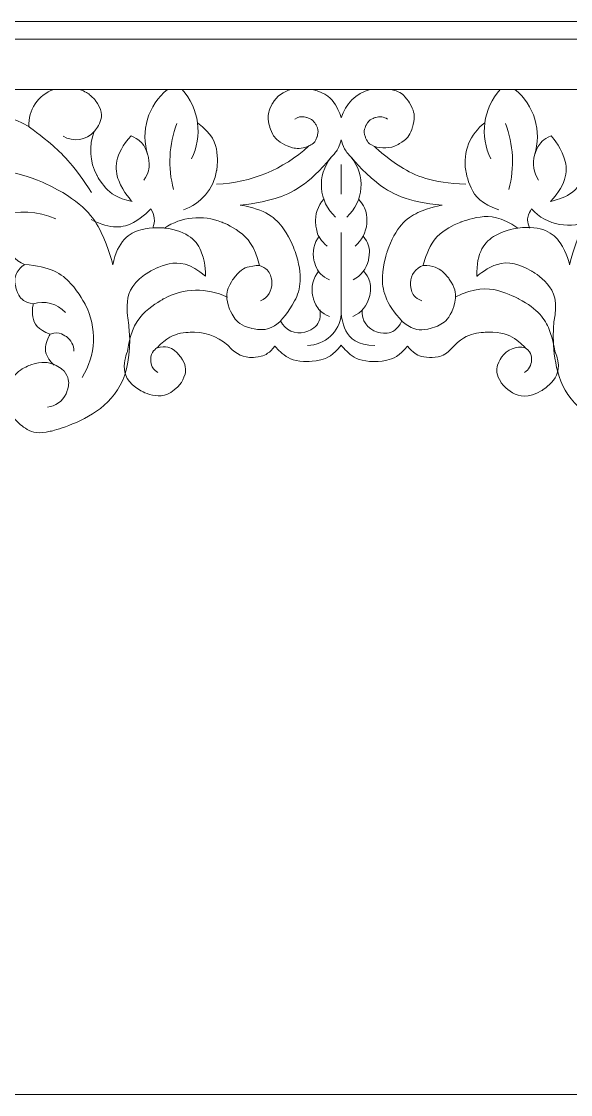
# Model space of a CAD drawing. Header units: millimetres. Extents: x 4883 to 5129, y 4651 to 4911.
# Drawn here: x 4949 to 5011.4, y 4789.2 to 4911.2 of the extents above; entities that cross this region are included whole.
import ezdxf

# ---------------------------------------------------------------- set-up
doc = ezdxf.new("R2010")
doc.units = ezdxf.units.MM
doc.header["$MEASUREMENT"] = 0
doc.layers.add('Layer 1', color=18, linetype='Continuous', true_color=0x000000)

msp = doc.modelspace()

# ---------------------------------------------------------------- linework, layer by layer
at = {"layer": 'Layer 1', "color": 1, "lineweight": 9, "true_color": 0xff0000}
for points, knots in [([(4883.34, 4911.2), (4883.34, 4911.2), (5127.34, 4911.2), (5127.34, 4911.2), (5127.34, 4911.2), (5127.34, 4911.2), (5127.34, 4880.7), (5127.34, 4850.2), (5127.34, 4789.2), (5127.34, 4789.2), (5127.34, 4789.2), (5127.34, 4789.2), (5066.34, 4789.2), (5005.34, 4789.2), (4883.34, 4789.2), (4883.34, 4789.2), (4883.34, 4789.2), (4883.34, 4789.2), (4883.34, 4819.7), (4883.34, 4850.2), (4883.34, 4911.2), (4883.34, 4911.2)], [0, 0, 0, 0, 0.142857, 0.142857, 0.142857, 0.285714, 0.285714, 0.285714, 0.428571, 0.428571, 0.428571, 0.571429, 0.571429, 0.571429, 0.714286, 0.714286, 0.714286, 0.857143, 0.857143, 0.857143, 1, 1, 1, 1]), ([(5085.34, 4834.1), (5085.34, 4834.1), (5085.34, 4909.2), (5085.34, 4909.2), (5085.34, 4909.2), (5085.34, 4909.2), (5035.34, 4909.2), (4985.34, 4909.2), (4885.34, 4909.2), (4885.34, 4909.2), (4885.34, 4909.2), (4885.34, 4909.2), (4885.34, 4890.43), (4885.34, 4871.65), (4885.34, 4834.1), (4885.34, 4834.1), (4885.34, 4834.1), (4885.34, 4834.1), (4886.77, 4834.1), (4888.2, 4834.1), (4891.06, 4834.1), (4891.06, 4834.1), (4891.06, 4834.1), (4891.06, 4834.1), (4891.06, 4851.44), (4891.06, 4868.79), (4891.06, 4903.48), (4891.06, 4903.48), (4891.06, 4903.48), (4891.06, 4903.48), (4938.2, 4903.48), (4985.34, 4903.48), (5079.61, 4903.48), (5079.61, 4903.48), (5079.61, 4903.48), (5079.61, 4903.48), (5079.61, 4886.13), (5079.61, 4868.79), (5079.61, 4834.1), (5079.61, 4834.1), (5079.61, 4834.1), (5079.61, 4834.1), (5081.04, 4834.1), (5082.47, 4834.1), (5085.34, 4834.1), (5085.34, 4834.1)], [0, 0, 0, 0, 0.066667, 0.066667, 0.066667, 0.133333, 0.133333, 0.133333, 0.2, 0.2, 0.2, 0.266667, 0.266667, 0.266667, 0.333333, 0.333333, 0.333333, 0.4, 0.4, 0.4, 0.466667, 0.466667, 0.466667, 0.533333, 0.533333, 0.533333, 0.6, 0.6, 0.6, 0.666667, 0.666667, 0.666667, 0.733333, 0.733333, 0.733333, 0.8, 0.8, 0.8, 0.866667, 0.866667, 0.866667, 0.933333, 0.933333, 0.933333, 1, 1, 1, 1]), ([(4953.71, 4898.17), (4954.86, 4897.46), (4956.36, 4897.68), (4957.25, 4898.69), (4957.25, 4898.69), (4957.7, 4899.2), (4957.94, 4899.83), (4958.17, 4900.46), (4958.19, 4901.21), (4957.35, 4902.27), (4957.35, 4902.27), (4957.11, 4902.55), (4956.84, 4902.79), (4956.56, 4903.03), (4956.26, 4903.24), (4955.57, 4903.48)], [0, 0, 0, 0, 0.166667, 0.166667, 0.166667, 0.333333, 0.333333, 0.333333, 0.5, 0.5, 0.5, 0.666667, 0.666667, 0.666667, 1, 1, 1, 1]), ([(4979.69, 4903.48), (4978.78, 4903.27), (4978, 4902.7), (4977.53, 4901.89), (4977.53, 4901.89), (4977.3, 4901.49), (4977.15, 4901.05), (4977, 4900.6), (4976.94, 4900.12), (4977.21, 4899.23), (4977.21, 4899.23), (4977.35, 4898.78), (4977.57, 4898.37), (4977.79, 4897.96), (4978.1, 4897.59), (4978.94, 4897.17), (4978.94, 4897.17), (4979.36, 4896.96), (4979.81, 4896.85), (4980.26, 4896.73), (4980.74, 4896.7), (4981.62, 4897.03)], [0, 0, 0, 0, 0.125, 0.125, 0.125, 0.25, 0.25, 0.25, 0.375, 0.375, 0.375, 0.5, 0.5, 0.5, 0.625, 0.625, 0.625, 0.75, 0.75, 0.75, 1, 1, 1, 1]), ([(4988.64, 4903.48), (4987.04, 4903.06), (4985.78, 4901.83), (4985.34, 4900.24), (4985.34, 4900.24), (4985.11, 4901.04), (4984.69, 4901.74), (4984.26, 4902.45), (4983.63, 4903.06), (4982.03, 4903.48)], [0, 0, 0, 0, 0.25, 0.25, 0.25, 0.5, 0.5, 0.5, 1, 1, 1, 1]), ([(4989.05, 4897.03), (4989.93, 4896.7), (4990.9, 4896.76), (4991.73, 4897.17), (4991.73, 4897.17), (4992.15, 4897.38), (4992.51, 4897.67), (4992.88, 4897.96), (4993.19, 4898.33), (4993.46, 4899.23), (4993.46, 4899.23), (4993.59, 4899.67), (4993.63, 4900.14), (4993.67, 4900.6), (4993.61, 4901.09), (4993.14, 4901.89), (4993.14, 4901.89), (4992.91, 4902.29), (4992.59, 4902.64), (4992.28, 4902.99), (4991.89, 4903.27), (4990.98, 4903.48)], [0, 0, 0, 0, 0.125, 0.125, 0.125, 0.25, 0.25, 0.25, 0.375, 0.375, 0.375, 0.5, 0.5, 0.5, 0.625, 0.625, 0.625, 0.75, 0.75, 0.75, 1, 1, 1, 1]), ([(4951.92, 4867.36), (4952.85, 4867.45), (4953.66, 4868.03), (4954.05, 4868.88), (4954.05, 4868.88), (4954.24, 4869.3), (4954.32, 4869.76), (4954.4, 4870.22), (4954.36, 4870.72), (4953.82, 4871.48), (4953.82, 4871.48), (4953.3, 4871.92), (4952.68, 4872.19), (4952.06, 4872.47), (4951.35, 4872.6), (4950.06, 4872.16), (4950.06, 4872.16), (4949.41, 4871.94), (4948.85, 4871.56), (4948.29, 4871.18), (4947.8, 4870.64), (4947.5, 4869.32), (4947.5, 4869.32), (4947.35, 4868.65), (4947.37, 4867.97), (4947.4, 4867.29), (4947.6, 4866.6), (4948.57, 4865.64), (4948.57, 4865.64), (4949.05, 4865.16), (4949.64, 4864.82), (4950.23, 4864.49), (4950.93, 4864.29), (4952.25, 4864.61), (4952.25, 4864.61), (4955.12, 4865.23), (4957.52, 4866.89), (4959.91, 4868.55), (4961.84, 4871.24), (4961.14, 4877.07), (4961.14, 4877.07), (4960.89, 4878.2), (4961.02, 4879.34), (4961.15, 4880.49), (4961.66, 4881.65), (4963.65, 4882.82), (4963.65, 4882.82), (4964.64, 4883.41), (4965.77, 4883.64), (4966.9, 4883.88), (4968.16, 4883.76), (4969.9, 4882.23), (4969.9, 4882.23), (4969.95, 4883.62), (4969.47, 4884.9), (4968.99, 4886.19), (4967.98, 4887.38), (4965.23, 4887.72), (4965.23, 4887.72), (4963.86, 4887.89), (4962.54, 4887.52), (4961.22, 4887.16), (4959.94, 4886.25), (4959.36, 4883.55), (4959.36, 4883.55), (4958.91, 4885.46), (4958.05, 4887.22), (4957.2, 4888.98), (4955.94, 4890.6), (4952.46, 4892.41), (4952.46, 4892.41), (4950.72, 4893.31), (4948.82, 4893.82), (4946.93, 4894.32), (4944.88, 4894.43), (4941.24, 4892.98), (4941.24, 4892.98), (4940.95, 4894.11), (4941.03, 4895.27), (4941.1, 4896.43), (4941.53, 4897.63), (4943.41, 4899), (4943.41, 4899), (4944.35, 4899.69), (4945.46, 4900.06), (4946.56, 4900.43), (4947.83, 4900.48), (4949.81, 4899.25), (4949.81, 4899.25), (4951.22, 4898.23), (4952.54, 4897.09), (4953.85, 4895.95), (4955.06, 4894.68), (4956.96, 4891.75)], [0, 0, 0, 0, 0.03125, 0.03125, 0.03125, 0.0625, 0.0625, 0.0625, 0.09375, 0.09375, 0.09375, 0.125, 0.125, 0.125, 0.15625, 0.15625, 0.15625, 0.1875, 0.1875, 0.1875, 0.21875, 0.21875, 0.21875, 0.25, 0.25, 0.25, 0.28125, 0.28125, 0.28125, 0.3125, 0.3125, 0.3125, 0.34375, 0.34375, 0.34375, 0.375, 0.375, 0.375, 0.40625, 0.40625, 0.40625, 0.4375, 0.4375, 0.4375, 0.46875, 0.46875, 0.46875, 0.5, 0.5, 0.5, 0.53125, 0.53125, 0.53125, 0.5625, 0.5625, 0.5625, 0.59375, 0.59375, 0.59375, 0.625, 0.625, 0.625, 0.65625, 0.65625, 0.65625, 0.6875, 0.6875, 0.6875, 0.71875, 0.71875, 0.71875, 0.75, 0.75, 0.75, 0.78125, 0.78125, 0.78125, 0.8125, 0.8125, 0.8125, 0.84375, 0.84375, 0.84375, 0.875, 0.875, 0.875, 0.90625, 0.90625, 0.90625, 0.9375, 0.9375, 0.9375, 1, 1, 1, 1]), ([(4967.4, 4889.78), (4969.39, 4890.46), (4970.84, 4892.18), (4971.17, 4894.26), (4971.17, 4894.26), (4971.34, 4895.29), (4971.21, 4896.33), (4971.09, 4897.37), (4970.67, 4898.42), (4969, 4899.69)], [0, 0, 0, 0, 0.25, 0.25, 0.25, 0.5, 0.5, 0.5, 1, 1, 1, 1]), ([(4971.17, 4892.7), (4975.06, 4892.86), (4978.76, 4894.39), (4981.62, 4897.03), (4981.62, 4897.03), (4981.84, 4897.12), (4982.04, 4897.26), (4982.24, 4897.39), (4982.41, 4897.58), (4982.58, 4898.03), (4982.58, 4898.03), (4982.66, 4898.25), (4982.69, 4898.49), (4982.73, 4898.73), (4982.71, 4898.98), (4982.5, 4899.41), (4982.5, 4899.41), (4982.39, 4899.62), (4982.24, 4899.81), (4982.09, 4899.99), (4981.89, 4900.15), (4981.43, 4900.29), (4981.43, 4900.29), (4981.2, 4900.35), (4980.96, 4900.37), (4980.72, 4900.39), (4980.48, 4900.36), (4980.06, 4900.11)], [0, 0, 0, 0, 0.1, 0.1, 0.1, 0.2, 0.2, 0.2, 0.3, 0.3, 0.3, 0.4, 0.4, 0.4, 0.5, 0.5, 0.5, 0.6, 0.6, 0.6, 0.7, 0.7, 0.7, 0.8, 0.8, 0.8, 1, 1, 1, 1]), ([(4990.61, 4900.11), (4990.2, 4900.36), (4989.7, 4900.42), (4989.24, 4900.29), (4989.24, 4900.29), (4989.01, 4900.22), (4988.8, 4900.11), (4988.58, 4899.99), (4988.39, 4899.83), (4988.17, 4899.41), (4988.17, 4899.41), (4988.07, 4899.19), (4988, 4898.96), (4987.94, 4898.73), (4987.93, 4898.48), (4988.1, 4898.03), (4988.1, 4898.03), (4988.18, 4897.8), (4988.31, 4897.6), (4988.44, 4897.39), (4988.61, 4897.21), (4989.05, 4897.03), (4989.05, 4897.03), (4990.48, 4895.71), (4992.12, 4894.67), (4993.76, 4893.63), (4995.61, 4892.86), (4999.5, 4892.7)], [0, 0, 0, 0, 0.1, 0.1, 0.1, 0.2, 0.2, 0.2, 0.3, 0.3, 0.3, 0.4, 0.4, 0.4, 0.5, 0.5, 0.5, 0.6, 0.6, 0.6, 0.7, 0.7, 0.7, 0.8, 0.8, 0.8, 1, 1, 1, 1]), ([(5001.67, 4899.69), (5000, 4898.42), (4999.16, 4896.33), (4999.5, 4894.26), (4999.5, 4894.26), (4999.67, 4893.22), (5000.11, 4892.27), (5000.56, 4891.32), (5001.28, 4890.46), (5003.27, 4889.78)], [0, 0, 0, 0, 0.25, 0.25, 0.25, 0.5, 0.5, 0.5, 1, 1, 1, 1]), ([(4957.25, 4898.69), (4956.62, 4897.07), (4956.73, 4895.25), (4957.55, 4893.72), (4957.55, 4893.72), (4957.97, 4892.95), (4958.54, 4892.3), (4959.11, 4891.64), (4959.84, 4891.09), (4961.55, 4890.74), (4961.55, 4890.74), (4960.55, 4891.77), (4960.04, 4893.11), (4959.53, 4894.44), (4959.51, 4896.08), (4961.46, 4898.2), (4961.46, 4898.2), (4961.92, 4897.99), (4962.32, 4897.69), (4962.73, 4897.38), (4963.07, 4896.98), (4963.35, 4896.01), (4963.35, 4896.01), (4963.49, 4895.53), (4963.51, 4895.02), (4963.54, 4894.52), (4963.46, 4894), (4962.89, 4893.16)], [0, 0, 0, 0, 0.1, 0.1, 0.1, 0.2, 0.2, 0.2, 0.3, 0.3, 0.3, 0.4, 0.4, 0.4, 0.5, 0.5, 0.5, 0.6, 0.6, 0.6, 0.7, 0.7, 0.7, 0.8, 0.8, 0.8, 1, 1, 1, 1]), ([(5007.78, 4893.16), (5007.21, 4894), (5007.05, 4895.04), (5007.32, 4896.01), (5007.32, 4896.01), (5007.46, 4896.5), (5007.7, 4896.94), (5007.94, 4897.38), (5008.29, 4897.78), (5009.21, 4898.2), (5009.21, 4898.2), (5010.19, 4897.14), (5010.66, 4895.79), (5011.14, 4894.45), (5011.12, 4892.81), (5009.13, 4890.74), (5009.13, 4890.74), (5009.98, 4890.92), (5010.77, 4891.28), (5011.56, 4891.64), (5012.29, 4892.18), (5013.12, 4893.72), (5013.12, 4893.72), (5013.53, 4894.48), (5013.76, 4895.32), (5014, 4896.16), (5014.05, 4897.07), (5013.42, 4898.69)], [0, 0, 0, 0, 0.1, 0.1, 0.1, 0.2, 0.2, 0.2, 0.3, 0.3, 0.3, 0.4, 0.4, 0.4, 0.5, 0.5, 0.5, 0.6, 0.6, 0.6, 0.7, 0.7, 0.7, 0.8, 0.8, 0.8, 1, 1, 1, 1]), ([(4984.7, 4888.97), (4982.75, 4890.73), (4982.54, 4893.72), (4984.2, 4895.76), (4984.2, 4895.76), (4984.47, 4896.03), (4984.7, 4896.34), (4984.93, 4896.65), (4985.13, 4896.99), (4985.34, 4897.73), (4985.34, 4897.73), (4985.44, 4897.36), (4985.59, 4897), (4985.74, 4896.65), (4985.93, 4896.31), (4986.47, 4895.76), (4986.47, 4895.76), (4987.76, 4894.19), (4989.34, 4892.92), (4990.92, 4891.65), (4992.79, 4890.67), (4996.83, 4890.32), (4996.83, 4890.32), (4995.38, 4890.09), (4994.06, 4889.47), (4992.73, 4888.85), (4991.53, 4887.83), (4990.58, 4885.05), (4990.58, 4885.05), (4990.11, 4883.66), (4990.04, 4882.2), (4989.97, 4880.74), (4990.3, 4879.2), (4992.31, 4877.06), (4992.31, 4877.06), (4992.76, 4876.68), (4993.29, 4876.42), (4993.83, 4876.16), (4994.44, 4876.02), (4995.58, 4876.33), (4995.58, 4876.33), (4996.16, 4876.48), (4996.67, 4876.77), (4997.19, 4877.05), (4997.65, 4877.47), (4998.06, 4878.59), (4998.06, 4878.59), (4998.26, 4879.15), (4998.33, 4879.73), (4998.39, 4880.32), (4998.3, 4880.94), (4997.62, 4881.92), (4997.62, 4881.92), (4997.28, 4882.4), (4996.84, 4882.79), (4996.39, 4883.18), (4995.83, 4883.46), (4994.65, 4883.46), (4994.65, 4883.46), (4994.91, 4884.58), (4995.45, 4885.6), (4995.99, 4886.63), (4996.79, 4887.55), (4998.93, 4888.4), (4998.93, 4888.4), (5000.01, 4888.82), (5001.15, 4888.97), (5002.3, 4889.12), (5003.51, 4888.99), (5005.44, 4887.72)], [0, 0, 0, 0, 0.041667, 0.041667, 0.041667, 0.083333, 0.083333, 0.083333, 0.125, 0.125, 0.125, 0.166667, 0.166667, 0.166667, 0.208333, 0.208333, 0.208333, 0.25, 0.25, 0.25, 0.291667, 0.291667, 0.291667, 0.333333, 0.333333, 0.333333, 0.375, 0.375, 0.375, 0.416667, 0.416667, 0.416667, 0.458333, 0.458333, 0.458333, 0.5, 0.5, 0.5, 0.541667, 0.541667, 0.541667, 0.583333, 0.583333, 0.583333, 0.625, 0.625, 0.625, 0.666667, 0.666667, 0.666667, 0.708333, 0.708333, 0.708333, 0.75, 0.75, 0.75, 0.791667, 0.791667, 0.791667, 0.833333, 0.833333, 0.833333, 0.875, 0.875, 0.875, 0.916667, 0.916667, 0.916667, 1, 1, 1, 1]), ([(4965.23, 4887.72), (4967.16, 4888.99), (4969.59, 4889.24), (4971.74, 4888.4), (4971.74, 4888.4), (4972.81, 4887.97), (4973.75, 4887.3), (4974.69, 4886.63), (4975.49, 4885.71), (4976.03, 4883.46), (4976.03, 4883.46), (4975.43, 4883.46), (4974.86, 4883.32), (4974.28, 4883.17), (4973.73, 4882.89), (4973.05, 4881.92), (4973.05, 4881.92), (4972.71, 4881.43), (4972.5, 4880.88), (4972.28, 4880.32), (4972.2, 4879.7), (4972.61, 4878.59), (4972.61, 4878.59), (4972.81, 4878.03), (4973.15, 4877.54), (4973.48, 4877.05), (4973.94, 4876.63), (4975.09, 4876.33), (4975.09, 4876.33), (4975.66, 4876.17), (4976.25, 4876.17), (4976.85, 4876.16), (4977.46, 4876.3), (4978.36, 4877.06), (4978.36, 4877.06), (4979.37, 4878.13), (4980.04, 4879.44), (4980.71, 4880.74), (4981.04, 4882.28), (4980.09, 4885.05), (4980.09, 4885.05), (4979.62, 4886.44), (4978.78, 4887.64), (4977.94, 4888.85), (4976.74, 4889.86), (4973.84, 4890.32), (4973.84, 4890.32), (4975.86, 4890.5), (4977.81, 4891.07), (4979.75, 4891.65), (4981.62, 4892.63), (4984.2, 4895.76)], [0, 0, 0, 0, 0.055556, 0.055556, 0.055556, 0.111111, 0.111111, 0.111111, 0.166667, 0.166667, 0.166667, 0.222222, 0.222222, 0.222222, 0.277778, 0.277778, 0.277778, 0.333333, 0.333333, 0.333333, 0.388889, 0.388889, 0.388889, 0.444444, 0.444444, 0.444444, 0.5, 0.5, 0.5, 0.555556, 0.555556, 0.555556, 0.611111, 0.611111, 0.611111, 0.666667, 0.666667, 0.666667, 0.722222, 0.722222, 0.722222, 0.777778, 0.777778, 0.777778, 0.833333, 0.833333, 0.833333, 0.888889, 0.888889, 0.888889, 1, 1, 1, 1]), ([(5029.43, 4892.98), (5025.79, 4894.43), (5021.69, 4894.22), (5018.21, 4892.41), (5018.21, 4892.41), (5016.47, 4891.5), (5014.97, 4890.24), (5013.47, 4888.98), (5012.21, 4887.37), (5011.31, 4883.55), (5011.31, 4883.55), (5011.02, 4884.9), (5010.24, 4886.03), (5009.45, 4887.16), (5008.18, 4888.06), (5005.44, 4887.72), (5005.44, 4887.72), (5004.06, 4887.55), (5002.87, 4886.87), (5001.68, 4886.19), (5000.67, 4885), (5000.77, 4882.23), (5000.77, 4882.23), (5001.64, 4883), (5002.7, 4883.44), (5003.77, 4883.88), (5005.03, 4884), (5007.02, 4882.82), (5007.02, 4882.82), (5008.02, 4882.24), (5008.77, 4881.36), (5009.52, 4880.49), (5010.02, 4879.33), (5009.53, 4877.07), (5009.53, 4877.07), (5009.19, 4874.15), (5009.97, 4871.35), (5010.76, 4868.55), (5012.68, 4865.85), (5018.42, 4864.61), (5018.42, 4864.61), (5019.08, 4864.45), (5019.76, 4864.47), (5020.44, 4864.49), (5021.14, 4864.68), (5022.1, 4865.64), (5022.1, 4865.64), (5022.59, 4866.12), (5022.93, 4866.71), (5023.27, 4867.29), (5023.48, 4867.99), (5023.17, 4869.32), (5023.17, 4869.32), (5023.02, 4869.98), (5022.7, 4870.58), (5022.39, 4871.18), (5021.9, 4871.72), (5020.61, 4872.16), (5020.61, 4872.16), (5019.97, 4872.38), (5019.29, 4872.43), (5018.61, 4872.47), (5017.9, 4872.35), (5016.85, 4871.48), (5016.85, 4871.48), (5016.58, 4871.1), (5016.43, 4870.66), (5016.27, 4870.22), (5016.23, 4869.73), (5016.62, 4868.88), (5016.62, 4868.88), (5016.82, 4868.45), (5017.12, 4868.1), (5017.42, 4867.74), (5017.82, 4867.45), (5018.75, 4867.36)], [0, 0, 0, 0, 0.038462, 0.038462, 0.038462, 0.076923, 0.076923, 0.076923, 0.115385, 0.115385, 0.115385, 0.153846, 0.153846, 0.153846, 0.192308, 0.192308, 0.192308, 0.230769, 0.230769, 0.230769, 0.269231, 0.269231, 0.269231, 0.307692, 0.307692, 0.307692, 0.346154, 0.346154, 0.346154, 0.384615, 0.384615, 0.384615, 0.423077, 0.423077, 0.423077, 0.461538, 0.461538, 0.461538, 0.5, 0.5, 0.5, 0.538462, 0.538462, 0.538462, 0.576923, 0.576923, 0.576923, 0.615385, 0.615385, 0.615385, 0.653846, 0.653846, 0.653846, 0.692308, 0.692308, 0.692308, 0.730769, 0.730769, 0.730769, 0.769231, 0.769231, 0.769231, 0.807692, 0.807692, 0.807692, 0.846154, 0.846154, 0.846154, 0.884615, 0.884615, 0.884615, 0.923077, 0.923077, 0.923077, 1, 1, 1, 1]), ([(4983.35, 4891.01), (4982.68, 4890.25), (4982.35, 4889.25), (4982.43, 4888.24), (4982.43, 4888.24), (4982.46, 4887.74), (4982.6, 4887.25), (4982.74, 4886.76), (4982.99, 4886.3), (4983.76, 4885.65)], [0, 0, 0, 0, 0.25, 0.25, 0.25, 0.5, 0.5, 0.5, 1, 1, 1, 1]), ([(4986.91, 4885.65), (4987.69, 4886.3), (4988.17, 4887.23), (4988.25, 4888.24), (4988.25, 4888.24), (4988.28, 4888.75), (4988.22, 4889.25), (4988.15, 4889.75), (4987.99, 4890.25), (4987.32, 4891.01)], [0, 0, 0, 0, 0.25, 0.25, 0.25, 0.5, 0.5, 0.5, 1, 1, 1, 1]), ([(4952.89, 4888.78), (4948.74, 4890.54), (4943.94, 4889.1), (4941.46, 4885.34), (4941.46, 4885.34), (4941.78, 4885.58), (4942.14, 4885.74), (4942.51, 4885.9), (4942.92, 4885.97), (4943.68, 4885.74), (4943.68, 4885.74), (4944.06, 4885.62), (4944.4, 4885.41), (4944.74, 4885.21), (4945.04, 4884.91), (4945.29, 4884.15), (4945.29, 4884.15), (4945.41, 4883.77), (4945.44, 4883.37), (4945.47, 4882.98), (4945.4, 4882.56), (4944.92, 4881.92), (4944.92, 4881.92), (4944.69, 4881.6), (4944.38, 4881.35), (4944.07, 4881.1), (4943.69, 4880.92), (4942.89, 4880.93)], [0, 0, 0, 0, 0.1, 0.1, 0.1, 0.2, 0.2, 0.2, 0.3, 0.3, 0.3, 0.4, 0.4, 0.4, 0.5, 0.5, 0.5, 0.6, 0.6, 0.6, 0.7, 0.7, 0.7, 0.8, 0.8, 0.8, 1, 1, 1, 1]), ([(4963.92, 4887.72), (4964.21, 4888.44), (4964.12, 4889.25), (4963.68, 4889.89), (4963.68, 4889.89), (4962.83, 4888.94), (4961.7, 4888.34), (4960.58, 4887.74), (4959.19, 4887.49), (4956.92, 4888.67)], [0, 0, 0, 0, 0.25, 0.25, 0.25, 0.5, 0.5, 0.5, 1, 1, 1, 1]), ([(5013.75, 4888.67), (5011.48, 4887.49), (5008.7, 4887.99), (5006.99, 4889.89), (5006.99, 4889.89), (5006.77, 4889.57), (5006.63, 4889.21), (5006.5, 4888.84), (5006.46, 4888.44), (5006.75, 4887.72)], [0, 0, 0, 0, 0.25, 0.25, 0.25, 0.5, 0.5, 0.5, 1, 1, 1, 1]), ([(4946.55, 4889.13), (4946.1, 4886.86), (4947.23, 4884.58), (4949.31, 4883.56), (4949.31, 4883.56), (4948.9, 4883.27), (4948.6, 4882.87), (4948.3, 4882.47), (4948.1, 4881.97), (4948.32, 4880.99), (4948.32, 4880.99), (4948.44, 4880.5), (4948.69, 4880.07), (4948.94, 4879.64), (4949.33, 4879.27), (4950.32, 4879.09), (4950.32, 4879.09), (4950.15, 4878.35), (4950.27, 4877.61), (4950.4, 4876.87), (4950.82, 4876.13), (4952.26, 4875.66), (4952.26, 4875.66), (4951.89, 4875.1), (4951.75, 4874.45), (4951.62, 4873.8), (4951.7, 4873.06), (4952.68, 4872.14)], [0, 0, 0, 0, 0.1, 0.1, 0.1, 0.2, 0.2, 0.2, 0.3, 0.3, 0.3, 0.4, 0.4, 0.4, 0.5, 0.5, 0.5, 0.6, 0.6, 0.6, 0.7, 0.7, 0.7, 0.8, 0.8, 0.8, 1, 1, 1, 1]), ([(4982.84, 4886.8), (4982.23, 4886.01), (4982.02, 4885), (4982.24, 4884.04), (4982.24, 4884.04), (4982.35, 4883.55), (4982.57, 4883.11), (4982.78, 4882.67), (4983.11, 4882.26), (4983.99, 4881.82)], [0, 0, 0, 0, 0.25, 0.25, 0.25, 0.5, 0.5, 0.5, 1, 1, 1, 1]), ([(4986.68, 4881.82), (4987.56, 4882.26), (4988.21, 4883.07), (4988.43, 4884.04), (4988.43, 4884.04), (4988.54, 4884.52), (4988.54, 4885.01), (4988.55, 4885.51), (4988.44, 4886.01), (4987.83, 4886.8)], [0, 0, 0, 0, 0.25, 0.25, 0.25, 0.5, 0.5, 0.5, 1, 1, 1, 1]), ([(4955.87, 4870.74), (4957.45, 4873.25), (4957.59, 4876.39), (4956.24, 4879.02), (4956.24, 4879.02), (4955.56, 4880.34), (4954.57, 4881.43), (4953.57, 4882.52), (4952.26, 4883.38), (4949.31, 4883.56)], [0, 0, 0, 0, 0.25, 0.25, 0.25, 0.5, 0.5, 0.5, 1, 1, 1, 1]), ([(4976.17, 4879.44), (4976.98, 4879.8), (4977.49, 4880.61), (4977.46, 4881.5), (4977.46, 4881.5), (4977.44, 4881.94), (4977.29, 4882.36), (4977.14, 4882.77), (4976.86, 4883.16), (4976.03, 4883.46)], [0, 0, 0, 0, 0.25, 0.25, 0.25, 0.5, 0.5, 0.5, 1, 1, 1, 1]), ([(4982.79, 4882.84), (4982.12, 4882.03), (4981.87, 4880.96), (4982.11, 4879.95), (4982.11, 4879.95), (4982.22, 4879.44), (4982.46, 4878.97), (4982.69, 4878.51), (4983.04, 4878.08), (4984, 4877.66)], [0, 0, 0, 0, 0.25, 0.25, 0.25, 0.5, 0.5, 0.5, 1, 1, 1, 1]), ([(4986.67, 4877.66), (4987.63, 4878.08), (4988.33, 4878.93), (4988.57, 4879.95), (4988.57, 4879.95), (4988.68, 4880.45), (4988.68, 4880.98), (4988.68, 4881.5), (4988.55, 4882.03), (4987.88, 4882.84)], [0, 0, 0, 0, 0.25, 0.25, 0.25, 0.5, 0.5, 0.5, 1, 1, 1, 1]), ([(4994.65, 4883.46), (4993.81, 4883.16), (4993.25, 4882.38), (4993.21, 4881.5), (4993.21, 4881.5), (4993.2, 4881.06), (4993.32, 4880.63), (4993.44, 4880.21), (4993.69, 4879.8), (4994.5, 4879.44)], [0, 0, 0, 0, 0.25, 0.25, 0.25, 0.5, 0.5, 0.5, 1, 1, 1, 1]), ([(4972.39, 4879.87), (4970.09, 4880.96), (4967.4, 4880.9), (4965.16, 4879.68), (4965.16, 4879.68), (4964.04, 4879.07), (4963.09, 4878.22), (4962.15, 4877.36), (4961.39, 4876.26), (4961.04, 4873.73), (4961.04, 4873.73), (4960.69, 4872.9), (4960.67, 4872.01), (4960.65, 4871.11), (4960.97, 4870.15), (4962.52, 4869.24), (4962.52, 4869.24), (4963.3, 4868.79), (4964.19, 4868.66), (4965.07, 4868.53), (4966.07, 4868.73), (4967.16, 4870.16), (4967.16, 4870.16), (4967.44, 4870.6), (4967.58, 4871.11), (4967.71, 4871.62), (4967.7, 4872.19), (4967.09, 4873.05), (4967.09, 4873.05), (4966.79, 4873.48), (4966.38, 4873.8), (4965.96, 4874.12), (4965.43, 4874.33), (4964.4, 4874.11), (4964.4, 4874.11), (4964.17, 4873.95), (4963.99, 4873.74), (4963.81, 4873.52), (4963.67, 4873.25), (4963.69, 4872.69), (4963.69, 4872.69), (4963.7, 4872.4), (4963.78, 4872.13), (4963.86, 4871.86), (4964.01, 4871.6), (4964.49, 4871.31)], [0, 0, 0, 0, 0.0625, 0.0625, 0.0625, 0.125, 0.125, 0.125, 0.1875, 0.1875, 0.1875, 0.25, 0.25, 0.25, 0.3125, 0.3125, 0.3125, 0.375, 0.375, 0.375, 0.4375, 0.4375, 0.4375, 0.5, 0.5, 0.5, 0.5625, 0.5625, 0.5625, 0.625, 0.625, 0.625, 0.6875, 0.6875, 0.6875, 0.75, 0.75, 0.75, 0.8125, 0.8125, 0.8125, 0.875, 0.875, 0.875, 1, 1, 1, 1]), ([(5006.27, 4874.11), (5005.24, 4874.33), (5004.18, 4873.92), (5003.58, 4873.05), (5003.58, 4873.05), (5003.28, 4872.62), (5003.12, 4872.12), (5002.96, 4871.62), (5002.95, 4871.05), (5003.51, 4870.16), (5003.51, 4870.16), (5004.06, 4869.44), (5004.83, 4868.99), (5005.6, 4868.53), (5006.59, 4868.33), (5008.15, 4869.24), (5008.15, 4869.24), (5008.92, 4869.7), (5009.47, 4870.41), (5010.02, 4871.12), (5010.34, 4872.08), (5009.63, 4873.73), (5009.63, 4873.73), (5009.46, 4875), (5008.99, 4876.18), (5008.52, 4877.36), (5007.76, 4878.47), (5005.51, 4879.68), (5005.51, 4879.68), (5004.39, 4880.29), (5003.16, 4880.61), (5001.93, 4880.93), (5000.58, 4880.96), (4998.28, 4879.87)], [0, 0, 0, 0, 0.083333, 0.083333, 0.083333, 0.166667, 0.166667, 0.166667, 0.25, 0.25, 0.25, 0.333333, 0.333333, 0.333333, 0.416667, 0.416667, 0.416667, 0.5, 0.5, 0.5, 0.583333, 0.583333, 0.583333, 0.666667, 0.666667, 0.666667, 0.75, 0.75, 0.75, 0.833333, 0.833333, 0.833333, 1, 1, 1, 1]), ([(4978.45, 4877.16), (4978.94, 4876.11), (4980.11, 4875.57), (4981.22, 4875.88), (4981.22, 4875.88), (4981.78, 4876.03), (4982.24, 4876.38), (4982.7, 4876.72), (4983.06, 4877.25), (4982.94, 4878.4)], [0, 0, 0, 0, 0.25, 0.25, 0.25, 0.5, 0.5, 0.5, 1, 1, 1, 1]), ([(4981.5, 4874.37), (4983.51, 4874.39), (4985.18, 4875.93), (4985.34, 4877.93), (4985.34, 4877.93), (4985.42, 4876.93), (4985.87, 4876.04), (4986.33, 4875.16), (4987.16, 4874.38), (4989.17, 4874.37)], [0, 0, 0, 0, 0.25, 0.25, 0.25, 0.5, 0.5, 0.5, 1, 1, 1, 1]), ([(4987.73, 4878.4), (4987.61, 4877.25), (4988.33, 4876.19), (4989.45, 4875.88), (4989.45, 4875.88), (4990, 4875.73), (4990.58, 4875.78), (4991.15, 4875.84), (4991.73, 4876.11), (4992.22, 4877.16)], [0, 0, 0, 0, 0.25, 0.25, 0.25, 0.5, 0.5, 0.5, 1, 1, 1, 1]), ([(4954.95, 4873.72), (4954.94, 4874.37), (4954.62, 4874.98), (4954.09, 4875.37), (4954.09, 4875.37), (4953.82, 4875.56), (4953.52, 4875.68), (4953.22, 4875.8), (4952.88, 4875.86), (4952.26, 4875.66)], [0, 0, 0, 0, 0.25, 0.25, 0.25, 0.5, 0.5, 0.5, 1, 1, 1, 1]), ([(4972.85, 4873.96), (4971.78, 4875.16), (4970.27, 4875.86), (4968.66, 4875.88), (4968.66, 4875.88), (4967.86, 4875.9), (4967.07, 4875.75), (4966.28, 4875.59), (4965.51, 4875.27), (4964.4, 4874.11)], [0, 0, 0, 0, 0.25, 0.25, 0.25, 0.5, 0.5, 0.5, 1, 1, 1, 1]), ([(5006.19, 4871.31), (5006.67, 4871.6), (5006.96, 4872.12), (5006.98, 4872.69), (5006.98, 4872.69), (5006.99, 4872.97), (5006.93, 4873.24), (5006.86, 4873.52), (5006.73, 4873.79), (5006.27, 4874.11), (5006.27, 4874.11), (5005.71, 4874.69), (5005.05, 4875.14), (5004.39, 4875.59), (5003.62, 4875.91), (5002.01, 4875.88), (5002.01, 4875.88), (5001.21, 4875.87), (5000.43, 4875.69), (4999.65, 4875.51), (4998.89, 4875.16), (4997.82, 4873.96)], [0, 0, 0, 0, 0.125, 0.125, 0.125, 0.25, 0.25, 0.25, 0.375, 0.375, 0.375, 0.5, 0.5, 0.5, 0.625, 0.625, 0.625, 0.75, 0.75, 0.75, 1, 1, 1, 1]), ([(4972.69, 4874.14), (4973.34, 4873.39), (4974.29, 4872.97), (4975.28, 4873), (4975.28, 4873), (4975.77, 4873.02), (4976.25, 4873.14), (4976.73, 4873.27), (4977.19, 4873.51), (4977.79, 4874.3), (4977.79, 4874.3), (4978.25, 4873.73), (4978.84, 4873.29), (4979.42, 4872.84), (4980.12, 4872.52), (4981.58, 4872.54), (4981.58, 4872.54), (4982.32, 4872.55), (4983.03, 4872.72), (4983.74, 4872.89), (4984.43, 4873.23), (4985.34, 4874.39), (4985.34, 4874.39), (4985.79, 4873.81), (4986.36, 4873.35), (4986.93, 4872.89), (4987.62, 4872.55), (4989.09, 4872.54), (4989.09, 4872.54), (4989.82, 4872.53), (4990.54, 4872.69), (4991.25, 4872.84), (4991.95, 4873.17), (4992.88, 4874.3), (4992.88, 4874.3), (4993.18, 4873.9), (4993.56, 4873.59), (4993.94, 4873.27), (4994.4, 4873.03), (4995.39, 4873), (4995.39, 4873), (4995.89, 4872.99), (4996.37, 4873.08), (4996.86, 4873.18), (4997.33, 4873.39), (4997.98, 4874.14)], [0, 0, 0, 0, 0.0625, 0.0625, 0.0625, 0.125, 0.125, 0.125, 0.1875, 0.1875, 0.1875, 0.25, 0.25, 0.25, 0.3125, 0.3125, 0.3125, 0.375, 0.375, 0.375, 0.4375, 0.4375, 0.4375, 0.5, 0.5, 0.5, 0.5625, 0.5625, 0.5625, 0.625, 0.625, 0.625, 0.6875, 0.6875, 0.6875, 0.75, 0.75, 0.75, 0.8125, 0.8125, 0.8125, 0.875, 0.875, 0.875, 1, 1, 1, 1])]:
    msp.add_open_spline(points, degree=3, knots=knots, dxfattribs=at)
for points in [[(4952.66, 4903.48), (4950.89, 4902.84), (4949.73, 4901.13), (4949.81, 4899.25)], [(4965.57, 4903.48), (4963.37, 4901.68), (4962.49, 4898.72), (4963.35, 4896.01)], [(4968.31, 4895.57), (4969.61, 4898.17), (4969.19, 4901.31), (4967.25, 4903.48)], [(5003.42, 4903.48), (5001.48, 4901.31), (5001.06, 4898.17), (5002.36, 4895.57)], [(5007.32, 4896.01), (5008.18, 4898.72), (5007.3, 4901.68), (5005.1, 4903.48)], [(4966.65, 4899.62), (4965.74, 4897.22), (4965.61, 4894.59), (4966.27, 4892.11)], [(5004.4, 4892.11), (5005.06, 4894.59), (5004.93, 4897.22), (5004.02, 4899.62)], [(4985.34, 4894.94), (4985.34, 4894.94), (4985.34, 4891.57), (4985.34, 4891.57)], [(4985.97, 4888.97), (4987.92, 4890.74), (4988.14, 4893.72), (4986.47, 4895.76)], [(4985.34, 4887.21), (4985.34, 4887.21), (4985.34, 4877.93), (4985.34, 4877.93)], [(4953.97, 4878.12), (4953.05, 4879.14), (4951.62, 4879.52), (4950.32, 4879.09)]]:
    msp.add_open_spline(points, degree=3, dxfattribs=at)

doc.saveas('drawing.dxf')
